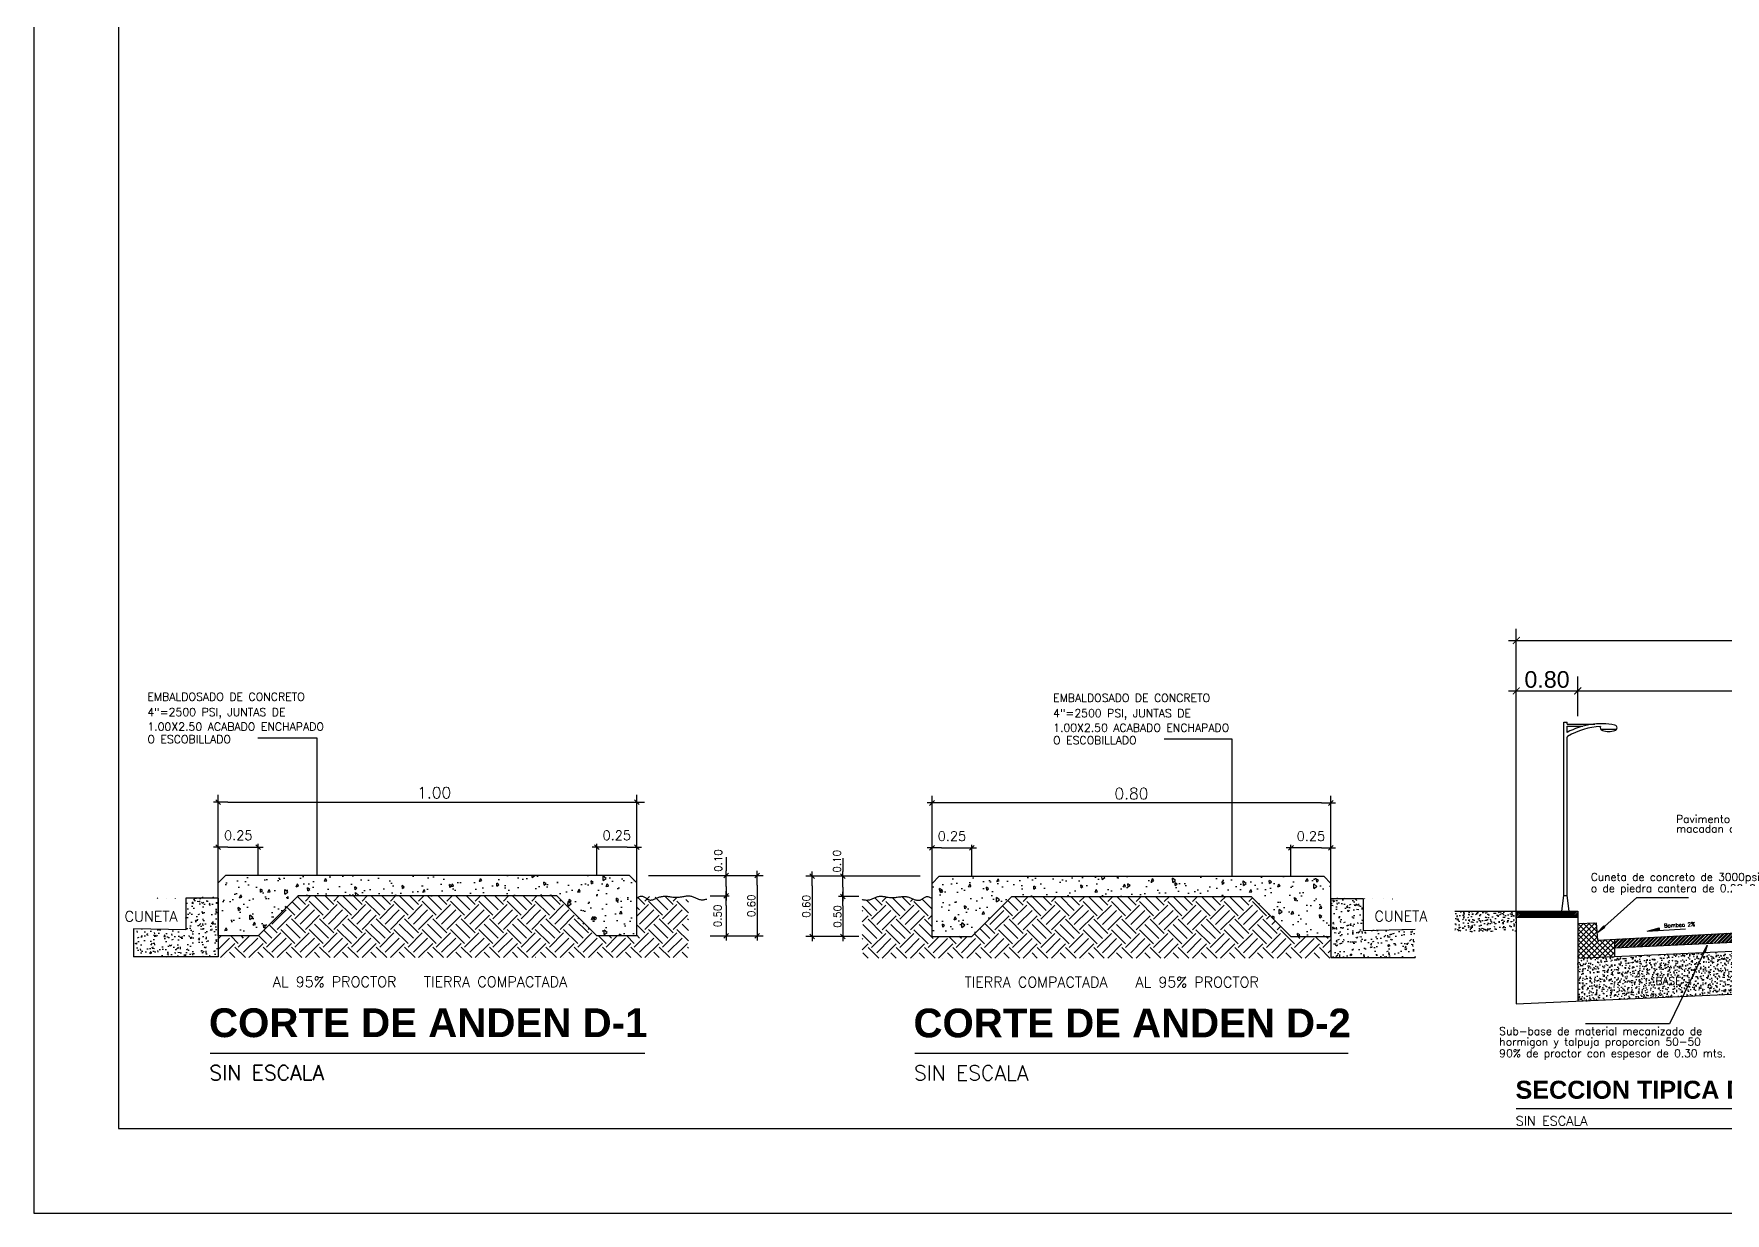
# Model space of a CAD drawing. Header units: millimetres. Extents: x 603733 to 1211550, y 1310999 to 2622648.
# Drawn here: x 604224.8 to 604374.7, y 1311031.8 to 1311136.4 of the extents above; entities that cross this region are included whole.
import ezdxf

# ---------------------------------------------------------------- set-up
doc = ezdxf.new("R2010")
doc.units = ezdxf.units.MM
for name, color, linetype in [('acera', 8, 'Continuous'), ('CAJETIN', 5, 'Continuous'), ('datos y tabla de areas', 170, 'Continuous')]:
    doc.layers.add(name, color=color, linetype=linetype)
doc.styles.add('ARIALTEXT', font='')
doc.styles.add('MINIMO', font='arial.ttf', dxfattribs={"height": 3.6})
doc.styles.add('ROMANS', font='ROMANS', dxfattribs={"height": 0.2})
doc.styles.get("Standard").update_dxf_attribs({"font": 'arial.ttf'})
doc.styles.get('ARIALTEXT').set_extended_font_data('Arial', bold=True)
doc.dimstyles.get("Standard").update_dxf_attribs({"dimtxt": 0.18, "dimasz": 0.18, "dimexe": 0.18, "dimexo": 0.0625, "dimgap": 0.09, "dimtad": 0, "dimtih": 1, "dimtoh": 1, "dimdec": 4, "dimzin": 0, "dimdsep": 46, "dimtxsty": 'Standard', "dimcen": 0.09, "dimadec": 0, "dimazin": 0, "dimtfac": 1, "dimtdec": 4, "dimtofl": 0, "dimtmove": 0, "dimatfit": 3, "dimfxl": 1, "dimtolj": 1, "dimtzin": 0, "dimarcsym": 0})

# ---------------------------------------------------------------- blocks, each defined once
blk = doc.blocks.new('DEPSA')
at = {"color": 8}
blk.add_line((-1, 0), (0.5, 0), dxfattribs=at)
at = {"color": 4}
blk.add_line((-0.25, -0.25), (0.25, 0.25), dxfattribs=at)
blk = doc.blocks.new('_ArchTick')
at = {"color": 0, "linetype": 'ByBlock', "const_width": 0.15}
blk.add_lwpolyline([(-0.5, -0.5), (0.5, 0.5)], dxfattribs=at)
blk = doc.blocks.new('A$C42CB68AE')
at = {"color": 0, "linetype": 'ByBlock'}
for p, q in [((0.102, 9.246), (0.254, 9.246)), ((0.102, 0.759), (0.102, 9.246)), ((0.254, 9.144), (0.254, 9.246)), ((0.254, 9.144), (1.611, 9.144)), ((0.254, 8.738), (0.254, 9.042)), ((0.254, 9.042), (1.028, 9.042)), ((0.254, 0.759), (0.254, 8.502)), ((1.902, 8.89), (2.67, 8.89)), ((0, 0), (0.102, 0.759)), ((0, 0), (0.356, 0)), ((0.102, 0.762), (0.254, 0.762)), ((0.356, 0), (0.254, 0.759))]:
    blk.add_line(p, q, dxfattribs=at)
for centre, radius, start, end in [((1.921, 5.641), 3.517, 79.01502, 118.29006), ((2.565, 8.966), 0.13, 281.30993, 78.69007), ((0.305, 8.502), 0.0508, 120.78099, 180), ((2.049, 5.575), 3.458, 92.56761, 120.78099), ((2.007, 8.966), 0.13, 150.62553, 258.69007), ((2.286, 9.703), 0.916, 250.55996, 289.44004)]:
    blk.add_arc(centre, radius, start, end, dxfattribs=at)

msp = doc.modelspace()

# ---------------------------------------------------------------- hatches: boundary and pattern name
h = msp.add_hatch()
h.set_pattern_fill('AR-CONC', color=6, scale=0.354577, angle=45, style=0)
h.set_pattern_definition([(95, (603584.3883, 1310355.9172), (1.955679, 1.6410095), [0.265933, -2.925264]), (40, (603584.3883, 1310355.9172), (-2.23381, 1.538044), [0.2127465, -2.340211]), (145.4514, (603584.5512, 1310356.054), (-0.2781287, 3.179054), [0.2260083, -2.486092]), (91.1842, (603583.8868, 1310356.4186), (3.090827, 2.260835), [0.3989, -4.387896]), (141.6356, (603584.1444, 1310356.607), (-0.098924, 4.785773), [0.339013, -3.729137]), (36.1842, (603583.887, 1310356.4186), (-0.098927, 4.785773), [0.31912, -3.510317]), (66, (603584.263, 1310356.544), (2.5060526, 0.4871273), [0.265933, -2.925264]), (11, (603584.263, 1310356.544), (-1.208076, 2.428176), [0.2127465, -2.340211]), (116.4514, (603584.4717, 1310356.5846), (1.297979, 2.9153025), [0.2260083, -2.486092]), (82.5, (603584.3883, 1310355.9172), (-0.8041575, 0.8651329), [0, -2.311845, 0, -2.375669, 0, -2.3490756]), (52.5, (603584.3883, 1310355.9172), (-0.3293065, 1.648464), [0, -1.3544859, 0, -2.2586584, 0, -0.895308]), (12.5, (603583.82915, 1310355.3581), (1.3949721, 1.2818711), [0, -0.8864436, 0, -2.765704, 0, -3.6698766]), (2.5, (603583.5784, 1310355.1073), (1.211201, 1.7131757), [0, -1.1523767, 0, -1.8367112, 0, -2.6061443])])
h.paths.add_polyline_path([(604277.611, 1311061.764), (604278.248, 1311061.127), (604278.248, 1311056.417), (604274.702, 1311056.417), (604271.156, 1311059.963), (604248.245, 1311059.963), (604244.7, 1311056.417), (604241.154, 1311056.417), (604241.154, 1311061.127), (604241.791, 1311061.764)])
h = msp.add_hatch()
h.set_pattern_fill('AR-CONC', color=6, scale=0.353547, angle=45, style=0)
h.set_pattern_definition([(95, (603577.4354, 1310357.9088), (1.9499975, 1.636242), [0.2651605, -2.9167656]), (40, (603577.4354, 1310357.9088), (-2.2273206, 1.533576), [0.2121284, -2.3334125]), (145.4514, (603577.5979, 1310358.0452), (-0.2773207, 3.169818), [0.225352, -2.4788694]), (91.1842, (603576.9354, 1310358.4088), (3.0818475, 2.254267), [0.397741, -4.375148]), (141.6356, (603577.1922, 1310358.5967), (-0.098636, 4.77187), [0.338028, -3.718303]), (36.1842, (603576.9354, 1310358.409), (-0.09864, 4.77187), [0.318193, -3.500119]), (66, (603577.3104, 1310358.5338), (2.498772, 0.485712), [0.2651605, -2.9167656]), (11, (603577.3104, 1310358.5338), (-1.204566, 2.421122), [0.2121284, -2.3334125]), (116.4514, (603577.5186, 1310358.5743), (1.294208, 2.906833), [0.225352, -2.4788694]), (82.5, (603577.4354, 1310357.9088), (-0.8018213, 0.8626195), [0, -2.3051287, 0, -2.3687673, 0, -2.3422512]), (52.5, (603577.4354, 1310357.9088), (-0.3283498, 1.643675), [0, -1.3505509, 0, -2.2520966, 0, -0.892707]), (12.5, (603576.8779, 1310357.3513), (1.3909195, 1.2781471), [0, -0.8838684, 0, -2.7576693, 0, -3.659215]), (2.5, (603576.6279, 1310357.1013), (1.2076823, 1.7081987), [0, -1.149029, 0, -1.8313753, 0, -2.598573])])
h.paths.add_polyline_path([(604305.052, 1311061.705), (604304.417, 1311061.07), (604304.417, 1311056.373), (604307.952, 1311056.373), (604311.488, 1311059.909), (604332.701, 1311059.909), (604336.236, 1311056.373), (604339.772, 1311056.373), (604339.772, 1311061.07), (604339.137, 1311061.705)])
at = {"true_color": 0x939598}
h = msp.add_hatch(dxfattribs=at)
h.set_pattern_fill('EARTH', color=252, scale=7.091549, angle=45, style=0)
h.set_pattern_definition([(45, (605103.8527, 1310359.9846), (2e-16, 2.5072412), [1.772887, -1.772887]), (45, (605103.3826, 1310360.4547), (2e-16, 2.5072412), [1.772887, -1.772887]), (45, (605102.9125, 1310360.9248), (2e-16, 2.5072412), [1.772887, -1.772887]), (135, (605102.9125, 1310361.2382), (-2.5072412, 4e-16), [1.772887, -1.772887]), (135, (605103.3826, 1310361.7083), (-2.5072412, 4e-16), [1.772887, -1.772887]), (135, (605103.8527, 1310362.1785), (-2.5072412, 4e-16), [1.772887, -1.772887])])
h.paths.add_polyline_path([(604271.156, 1311059.963), (604274.702, 1311056.417), (604278.248, 1311056.417), (604278.248, 1311059.776), (604276.742, 1311059.85), (604276.856, 1311059.848), (604276.956, 1311059.842), (604277.031, 1311059.837), (604277.12, 1311059.831), (604277.188, 1311059.828), (604277.248, 1311059.824), (604277.304, 1311059.825), (604277.356, 1311059.824), (604277.42, 1311059.814), (604277.452, 1311059.809), (604277.529, 1311059.811), (604277.605, 1311059.809), (604277.711, 1311059.799), (604277.883, 1311059.787), (604278, 1311059.797), (604278.083, 1311059.781), (604278.159, 1311059.788), (604278.226, 1311059.79), (604278.269, 1311059.788), (604278.301, 1311059.845), (604278.434, 1311059.786), (604278.506, 1311059.817), (604278.58, 1311059.846), (604278.654, 1311059.872), (604278.73, 1311059.894), (604278.808, 1311059.911), (604278.887, 1311059.924), (604278.967, 1311059.932), (604279.05, 1311059.936), (604279.135, 1311059.937), (604279.222, 1311059.934), (604279.312, 1311059.927), (604279.404, 1311059.918), (604279.499, 1311059.906), (604279.597, 1311059.893), (604279.697, 1311059.879), (604279.798, 1311059.866), (604279.899, 1311059.854), (604280.002, 1311059.845), (604280.103, 1311059.84), (604280.204, 1311059.84), (604280.304, 1311059.845), (604280.402, 1311059.855), (604280.499, 1311059.869), (604280.593, 1311059.885), (604280.685, 1311059.903), (604280.775, 1311059.92), (604280.861, 1311059.936), (604280.945, 1311059.95), (604281.025, 1311059.96), (604281.103, 1311059.966), (604281.178, 1311059.968), (604281.251, 1311059.966), (604281.323, 1311059.96), (604281.394, 1311059.949), (604281.464, 1311059.932), (604281.534, 1311059.911), (604281.604, 1311059.885), (604281.675, 1311059.855), (604281.745, 1311059.822), (604281.816, 1311059.788), (604281.887, 1311059.755), (604281.957, 1311059.722), (604282.028, 1311059.693), (604282.133, 1311059.656), (604282.272, 1311059.627), (604282.411, 1311059.618), (604282.551, 1311059.628), (604282.659, 1311059.647), (604282.731, 1311059.663), (604282.822, 1311059.687), (604282.822, 1311054.491), (604241.154, 1311054.491), (604241.154, 1311059.768), (604235.118, 1311059.742), (604235.196, 1311059.723), (604235.279, 1311059.71), (604235.361, 1311059.707), (604235.444, 1311059.715), (604235.529, 1311059.733), (604235.611, 1311059.755), (604235.686, 1311059.777), (604235.731, 1311059.79), (604235.778, 1311059.803), (604235.828, 1311059.814), (604235.881, 1311059.823), (604235.938, 1311059.829), (604236, 1311059.832), (604236.069, 1311059.831), (604236.144, 1311059.824), (604236.227, 1311059.813), (604236.316, 1311059.797), (604236.408, 1311059.777), (604236.502, 1311059.756), (604236.595, 1311059.734), (604236.684, 1311059.712), (604236.769, 1311059.691), (604236.846, 1311059.674), (604236.949, 1311059.653), (604237.053, 1311059.641), (604237.138, 1311059.645), (604237.213, 1311059.664), (604237.281, 1311059.695), (604237.356, 1311059.734), (604237.401, 1311059.756), (604237.449, 1311059.777), (604237.501, 1311059.797), (604237.557, 1311059.813), (604237.618, 1311059.824), (604237.684, 1311059.831), (604237.755, 1311059.832), (604237.828, 1311059.829), (604237.904, 1311059.822), (604237.981, 1311059.811), (604238.059, 1311059.798), (604238.136, 1311059.783), (604238.211, 1311059.766), (604238.284, 1311059.749), (604238.353, 1311059.731), (604238.421, 1311059.713), (604238.485, 1311059.695), (604238.545, 1311059.678), (604238.638, 1311059.652), (604238.736, 1311059.627), (604238.822, 1311059.612), (604238.9, 1311059.607), (604238.971, 1311059.616), (604239.037, 1311059.64), (604239.101, 1311059.677), (604239.163, 1311059.718), (604239.202, 1311059.742), (604239.242, 1311059.767), (604239.284, 1311059.79), (604239.329, 1311059.811), (604239.376, 1311059.829), (604239.426, 1311059.845), (604239.478, 1311059.857), (604239.53, 1311059.866), (604239.583, 1311059.873), (604239.635, 1311059.876), (604239.685, 1311059.876), (604239.734, 1311059.874), (604239.781, 1311059.868), (604239.825, 1311059.86), (604239.867, 1311059.85), (604239.907, 1311059.84), (604239.947, 1311059.828), (604240.012, 1311059.809), (604240.082, 1311059.793), (604240.159, 1311059.783), (604240.236, 1311059.781), (604240.313, 1311059.787), (604240.385, 1311059.801), (604240.452, 1311059.82), (604240.516, 1311059.841), (604240.553, 1311059.853), (604240.592, 1311059.865), (604240.632, 1311059.875), (604240.674, 1311059.884), (604240.718, 1311059.891), (604240.765, 1311059.895), (604240.816, 1311059.894), (604240.872, 1311059.887), (604240.932, 1311059.873), (604240.999, 1311059.851), (604241.073, 1311059.819), (604241.154, 1311059.776), (604241.154, 1311056.417), (604244.7, 1311056.417), (604248.245, 1311059.963)])
at = {"true_color": 0x000000}
h = msp.add_hatch(dxfattribs=at)
h.set_pattern_fill('AR-CONC', color=18, scale=0.008405)
h.set_pattern_definition([(50, (349714.5972, 760047.6582), (1.531225492, -0.1339648074), [0.1601114176, -1.761225594]), (355, (349714.5972, 760047.6582), (-0.296213867, 1.6057943484), [0.128089134, -1.408985385]), (100.4514447, (349714.7248, 760047.647), (1.235011621, 1.4718294756), [0.136073767, -1.4968126786]), (46.1842, (349714.5972, 760048.0851), (2.2783648045, -0.3533573084), [0.240167126, -2.641838391]), (96.6355576, (349714.787, 760048.0557), (1.995333987, 2.079566801), [0.204110734, -2.245221046]), (351.18415117, (349714.5972, 760048.0851), (1.995333987, 2.079566801), [0.192133424, -2.1134684595]), (21, (349714.8107, 760047.9784), (1.2742884576, -0.8595184176), [0.1601114176, -1.761225594]), (326, (349714.8107, 760047.9784), (0.5194336153, 1.5480628013), [0.128089134, -1.408980475]), (71.451445, (349714.9169, 760047.9068), (1.79372207, 0.6885443917), [0.136073767, -1.4968100983]), (37.5, (349714.5972, 760047.65817), (0.02595908897, 0.7106680914), [0, -1.3919019239, 0, -1.4303286641, 0, -1.4143175223]), (7.5, (349714.5972, 760047.6582), (0.561605821, 0.8419975776), [0, -0.8155008204, 0, -1.3598796403, 0, -0.5390417727]), (327.5, (349714.1211, 760047.65817), (1.139611675, -0.0481489408), [0, -0.5337047254, 0, -1.6651587433, 0, -2.2095375632]), (317.5, (349713.9076, 760047.6582), (1.2449959697, 0.213704542), [0, -0.693816143, 0, -1.105836191, 0, -1.5690918927])])
h.paths.add_polyline_path([(604233.65, 1311057.058), (604233.65, 1311054.554), (604241.154, 1311054.554), (604241.154, 1311059.776), (604238.28, 1311059.776), (604238.28, 1311056.951)])
at = {"true_color": 0x939598}
h = msp.add_hatch(dxfattribs=at)
h.set_pattern_fill('EARTH', color=252, scale=7.070947, angle=45, style=0)
h.set_pattern_definition([(45, (605092.4855, 1310361.9645), (2e-16, 2.4999573), [1.767737, -1.767737]), (45, (605092.0168, 1310362.4332), (2e-16, 2.4999573), [1.767737, -1.767737]), (45, (605091.548, 1310362.902), (2e-16, 2.4999573), [1.767737, -1.767737]), (135, (605091.548, 1310363.2144), (-2.4999573, 4e-16), [1.767737, -1.767737]), (135, (605092.0168, 1310363.6832), (-2.4999573, 4e-16), [1.767737, -1.767737]), (135, (605092.4855, 1310364.152), (-2.4999573, 4e-16), [1.767737, -1.767737])])
h.paths.add_polyline_path([(604311.488, 1311059.909), (604307.952, 1311056.373), (604304.417, 1311056.373), (604304.417, 1311059.723), (604304.287, 1311059.797), (604304.174, 1311059.846), (604304.074, 1311059.874), (604303.987, 1311059.884), (604303.91, 1311059.879), (604303.843, 1311059.862), (604303.782, 1311059.836), (604303.727, 1311059.805), (604303.675, 1311059.771), (604303.626, 1311059.736), (604303.578, 1311059.701), (604303.503, 1311059.645), (604303.415, 1311059.59), (604303.321, 1311059.553), (604303.214, 1311059.541), (604303.097, 1311059.551), (604302.973, 1311059.58), (604302.874, 1311059.615), (604302.807, 1311059.642), (604302.739, 1311059.671), (604302.67, 1311059.702), (604302.6, 1311059.733), (604302.528, 1311059.763), (604302.455, 1311059.792), (604302.38, 1311059.818), (604302.304, 1311059.84), (604302.227, 1311059.858), (604302.148, 1311059.87), (604302.068, 1311059.879), (604301.986, 1311059.883), (604301.901, 1311059.883), (604301.814, 1311059.88), (604301.725, 1311059.874), (604301.633, 1311059.864), (604301.538, 1311059.853), (604301.44, 1311059.839), (604301.341, 1311059.825), (604301.24, 1311059.812), (604301.139, 1311059.801), (604301.037, 1311059.792), (604300.935, 1311059.787), (604300.835, 1311059.786), (604300.735, 1311059.792), (604300.637, 1311059.802), (604300.541, 1311059.816), (604300.447, 1311059.832), (604300.355, 1311059.849), (604300.266, 1311059.867), (604300.179, 1311059.883), (604300.096, 1311059.896), (604300.016, 1311059.906), (604299.939, 1311059.912), (604299.864, 1311059.915), (604299.791, 1311059.913), (604299.719, 1311059.906), (604299.649, 1311059.895), (604299.579, 1311059.879), (604299.509, 1311059.858), (604299.439, 1311059.832), (604299.369, 1311059.802), (604299.298, 1311059.769), (604299.228, 1311059.735), (604299.157, 1311059.702), (604299.087, 1311059.67), (604299.016, 1311059.64), (604298.911, 1311059.603), (604298.773, 1311059.574), (604298.634, 1311059.566), (604298.495, 1311059.575), (604298.387, 1311059.594), (604298.316, 1311059.61), (604298.225, 1311059.634), (604298.225, 1311054.453), (604339.772, 1311054.453), (604339.772, 1311059.715), (604345.79, 1311059.689), (604345.712, 1311059.67), (604345.63, 1311059.657), (604345.548, 1311059.654), (604345.465, 1311059.663), (604345.38, 1311059.68), (604345.299, 1311059.702), (604345.224, 1311059.724), (604345.178, 1311059.737), (604345.132, 1311059.749), (604345.082, 1311059.761), (604345.029, 1311059.77), (604344.972, 1311059.776), (604344.91, 1311059.779), (604344.842, 1311059.777), (604344.767, 1311059.771), (604344.684, 1311059.76), (604344.595, 1311059.743), (604344.504, 1311059.724), (604344.41, 1311059.703), (604344.318, 1311059.68), (604344.228, 1311059.659), (604344.144, 1311059.638), (604344.067, 1311059.621), (604343.964, 1311059.6), (604343.86, 1311059.588), (604343.776, 1311059.592), (604343.701, 1311059.611), (604343.634, 1311059.642), (604343.559, 1311059.68), (604343.514, 1311059.703), (604343.465, 1311059.724), (604343.414, 1311059.743), (604343.358, 1311059.76), (604343.297, 1311059.771), (604343.231, 1311059.777), (604343.161, 1311059.779), (604343.088, 1311059.775), (604343.012, 1311059.768), (604342.935, 1311059.758), (604342.858, 1311059.745), (604342.781, 1311059.73), (604342.706, 1311059.713), (604342.634, 1311059.696), (604342.564, 1311059.678), (604342.497, 1311059.66), (604342.433, 1311059.642), (604342.373, 1311059.625), (604342.28, 1311059.599), (604342.183, 1311059.575), (604342.096, 1311059.559), (604342.019, 1311059.554), (604341.949, 1311059.564), (604341.882, 1311059.587), (604341.818, 1311059.624), (604341.756, 1311059.665), (604341.718, 1311059.689), (604341.678, 1311059.713), (604341.636, 1311059.737), (604341.592, 1311059.758), (604341.544, 1311059.776), (604341.494, 1311059.791), (604341.443, 1311059.804), (604341.391, 1311059.813), (604341.338, 1311059.819), (604341.286, 1311059.823), (604341.236, 1311059.823), (604341.187, 1311059.82), (604341.141, 1311059.815), (604341.097, 1311059.807), (604341.055, 1311059.797), (604341.014, 1311059.786), (604340.975, 1311059.775), (604340.91, 1311059.756), (604340.841, 1311059.74), (604340.764, 1311059.73), (604340.687, 1311059.728), (604340.61, 1311059.734), (604340.538, 1311059.747), (604340.471, 1311059.767), (604340.408, 1311059.788), (604340.371, 1311059.8), (604340.332, 1311059.811), (604340.292, 1311059.822), (604340.25, 1311059.831), (604340.206, 1311059.838), (604340.159, 1311059.841), (604340.108, 1311059.84), (604340.053, 1311059.834), (604339.993, 1311059.82), (604339.926, 1311059.797), (604339.853, 1311059.765), (604339.772, 1311059.723), (604339.772, 1311056.373), (604336.236, 1311056.373), (604332.701, 1311059.909)])
at = {"true_color": 0x000000}
h = msp.add_hatch(dxfattribs=at)
h.set_pattern_fill('AR-CONC', color=18, scale=0.00838)
h.set_pattern_definition([(50, (350445.1732, 761648.3758), (1.526777058, -0.13357562), [0.1596462705, -1.756108976]), (355, (350445.1732, 761648.3758), (-0.2953533224, 1.601129281), [0.1277170164, -1.4048920763]), (100.4514447, (350445.3004, 761648.3647), (1.2314237315, 1.4675535956), [0.1356784527, -1.492464219]), (46.1842, (350445.1732, 761648.8015), (2.2717458214, -0.352330754), [0.239469406, -2.634163464]), (96.6355576, (350445.3625, 761648.7722), (1.98953725, 2.073525356), [0.203517762, -2.23869835]), (351.18415117, (350445.1732, 761648.8015), (1.98953725, 2.0735253555), [0.191575249, -2.107328524]), (21, (350445.386, 761648.6951), (1.2705864633, -0.8570213909), [0.1596462705, -1.756108976]), (326, (350445.386, 761648.6951), (0.5179245846, 1.5435654524), [0.1277170164, -1.4048871807]), (71.451445, (350445.4919, 761648.6237), (1.788511045, 0.6865440695), [0.1356784527, -1.492461646]), (37.5, (350445.1732, 761648.3758), (0.025883674, 0.70860349664), [0, -1.3878582452, 0, -1.4261733501, 0, -1.410208723]), (7.5, (350445.1732, 761648.3758), (0.5599742739, 0.8395514514), [0, -0.8131316713, 0, -1.3559289911, 0, -0.5374757775]), (327.5, (350444.6985, 761648.3758), (1.13630093637, -0.04800906106), [0, -0.5321542351, 0, -1.6603212135, 0, -2.2031185334]), (317.5, (350444.4856, 761648.3758), (1.2413790743, 0.213083699), [0, -0.6918005056, 0, -1.1026235752, 0, -1.5645334512])])
h.paths.add_polyline_path([(604342.637, 1311056.906), (604342.637, 1311059.723), (604339.772, 1311059.723), (604339.772, 1311054.516), (604347.253, 1311054.516), (604347.253, 1311057.012)])
at = {"true_color": 0x636466}
h = msp.add_hatch(dxfattribs=at)
h.set_pattern_fill('AR-CONC', color=251, scale=0.005435)
h.set_pattern_definition([(50, (238368.0141, 519312.0589), (0.99019563285, -0.0866308509), [0.1035390459, -1.1389295049]), (355, (238368.0141, 519312.0589), (-0.191552243, 1.03841698), [0.0828312367, -0.911146779]), (100.4514447, (238368.0966, 519312.0517), (0.7986433873, 0.9517860868), [0.087994649, -0.9679419428]), (46.1842, (238368.0141, 519312.335), (1.4733472576, -0.2285051192), [0.1553085689, -1.7083942574]), (96.63555761, (238368.1369, 519312.316), (1.2903200805, 1.344790807), [0.1319920276, -1.4519142255]), (351.18415117, (238368.0141, 519312.335), (1.2903200805, 1.3447908069), [0.124246676, -1.3667139489]), (21, (238368.1522, 519312.266), (0.8240424891, -0.5558236771), [0.1035390459, -1.1389295049]), (326, (238368.1522, 519312.266), (0.3359014724, 1.0010837942), [0.0828312367, -0.9111436039]), (71.451445, (238368.2208, 519312.2197), (1.1599439597, 0.4452601222), [0.087994649, -0.9679402742]), (37.5, (238368.01412, 519312.0589), (0.0167869309, 0.45956682683), [0, -0.90009943904, 0, -0.92494881006, 0, -0.91459490547]), (7.5, (238368.0141, 519312.0589), (0.36317291883, 0.54449349788), [0, -0.5273588738, 0, -0.87939162986, 0, -0.34858145454]), (327.5, (238367.70626, 519312.0589), (0.73695122608, -0.03113641403), [0, -0.345130153, 0, -1.07680607738, 0, -1.42883883345]), (317.5, (238367.5682, 519312.0589), (0.80509995333, 0.13819604316), [0, -0.4486691989, 0, -0.71510967703, 0, -1.01468264984])])
h.paths.add_polyline_path([(604356.21, 1311058.613), (604350.769, 1311058.613), (604350.769, 1311056.822), (604356.21, 1311056.822)])
at = {"layer": 'acera'}
h = msp.add_hatch(dxfattribs=at)
h.set_pattern_fill('ANSI31', color=8, scale=0.818185, style=0)
h.set_pattern_definition([(45, (337029.54587, 800237.74069), (-0.0723180514, 0.0723180514), [])])
h.paths.add_polyline_path([(604356.21, 1311058.613), (604361.651, 1311058.613), (604361.651, 1311058.049), (604356.21, 1311058.049)])
for points in [[(604364.063, 1311057.19), (604363.961, 1311057.304), (604363.447, 1311056.742)], [(604368.874, 1311057.119), (604367.794, 1311056.829), (604368.874, 1311056.898)], [(604372.767, 1311054.933), (604372.908, 1311054.872), (604373.137, 1311055.598)]]:
    msp.add_hatch(color=7, dxfattribs=at).paths.add_polyline_path(points)
h = msp.add_hatch(dxfattribs=at)
h.set_pattern_fill('ANSI32', color=8, scale=0.613639, style=0)
h.set_pattern_definition([(45, (337024.10495, 800237.7407), (-0.16271561565, 0.16271561565), []), (45, (337024.21342, 800237.7407), (-0.16271561565, 0.16271561565), [])])
h.paths.add_polyline_path([(604364.916, 1311056.118), (604364.916, 1311055.354), (604377.974, 1311055.994), (604377.974, 1311056.81)])
at = {"layer": 'acera', "true_color": 0xe3e3e3}
h = msp.add_hatch(dxfattribs=at)
h.set_pattern_fill('AR-CONC', color=254, scale=0.122728, style=0)
h.set_pattern_definition([(50, (337024.10495, 800237.7407), (0.8802776633, -0.0770143165), [0.0920458522, -1.012504374]), (355, (337024.1049, 800237.7407), (-0.1702864633, 0.9231488794), [0.0736366817, -0.8100034992]), (100.4514, (337024.1783, 800237.7343), (0.7099918538, 0.8461340024), [0.0782269348, -0.8604963094]), (46.1842, (337024.1049, 800237.9861), (1.3098014908, -0.2031378497), [0.1380687783, -1.518756561]), (96.6356, (337024.2141, 800237.9692), (1.1470910032, 1.1955134607), [0.1173404058, -1.290744258]), (351.1842, (337024.105, 800237.9861), (1.14709007, 1.1955143567), [0.1104550226, -1.2150052488]), (21, (337024.2277, 800237.9248), (0.7325709105, -0.4941253186), [0.0920458522, -1.012504374]), (326, (337024.2277, 800237.9248), (0.298615561, 0.8899607181), [0.0736366817, -0.8100034992]), (71.4514, (337024.2887, 800237.8836), (1.0311867716, 0.3958345923), [0.0782269348, -0.8604963094]), (37.5, (337024.10495, 800237.7407), (0.01492352327, 0.40855331284), [0, -0.800185275, 0, -0.8222762795, 0, -0.8130716943]), (7.5, (337024.10495, 800237.7407), (0.32285946344, 0.48405282842), [0, -0.46882020713, 0, -0.78177610455, 0, -0.30988770235]), (327.5, (337023.83126, 800237.7407), (0.65514854737, -0.02768109853), [0, -0.3068195073, 0, -0.9572768627, 0, -1.27023276015]), (317.5, (337023.70853, 800237.7407), (0.7157315725, 0.1228566454), [0, -0.39886535947, 0, -0.6357300191, 0, -0.9020493514])])
h.paths.add_polyline_path([(604361.651, 1311054.442), (604361.651, 1311050.632), (604377.974, 1311051.367), (604377.974, 1311055.177)])

# ---------------------------------------------------------------- linework, layer by layer
at = {"color": 8}
for p, q in [((604241.154, 1311061.127), (604241.154, 1311068.927)), ((604241.994, 1311068.282), (604278.934, 1311068.282)), ((604278.248, 1311061.127), (604278.248, 1311068.927)), ((604304.417, 1311061.07), (604304.417, 1311068.848)), ((604338.934, 1311068.204), (604305.255, 1311068.204)), ((604339.772, 1311061.07), (604339.772, 1311068.848)), ((604241.154, 1311061.127), (604241.154, 1311067.384)), ((604278.248, 1311061.127), (604278.248, 1311067.384)), ((604304.417, 1311061.07), (604304.417, 1311067.309)), ((604339.772, 1311061.07), (604339.772, 1311067.309)), ((604244.7, 1311061.764), (604244.7, 1311064.574)), ((604274.702, 1311061.764), (604274.702, 1311064.574)), ((604307.952, 1311061.705), (604307.952, 1311064.507)), ((604336.236, 1311061.705), (604336.236, 1311064.507)), ((604241.994, 1311064.289), (604243.859, 1311064.289)), ((604277.407, 1311064.289), (604275.542, 1311064.289)), ((604286.179, 1311063.387), (604286.179, 1311062.181)), ((604296.508, 1311063.323), (604296.508, 1311062.121)), ((604305.255, 1311064.223), (604307.114, 1311064.223)), ((604338.934, 1311064.223), (604337.074, 1311064.223)), ((604279.287, 1311061.764), (604289.121, 1311061.764)), ((604279.287, 1311061.764), (604289.464, 1311061.764)), ((604303.38, 1311061.705), (604293.233, 1311061.705)), ((604303.38, 1311061.705), (604293.575, 1311061.705)), ((604284.75, 1311059.963), (604286.44, 1311059.963)), ((604286.179, 1311060.803), (604286.179, 1311060.923)), ((604288.909, 1311060.923), (604288.909, 1311057.257)), ((604293.787, 1311060.867), (604293.787, 1311057.211)), ((604296.508, 1311060.747), (604296.508, 1311060.867)), ((604286.179, 1311059.122), (604286.179, 1311057.257)), ((604297.933, 1311059.909), (604296.132, 1311059.909)), ((604296.509, 1311059.071), (604296.509, 1311057.211)), ((604284.75, 1311056.417), (604289.464, 1311056.417)), ((604284.75, 1311056.417), (604289.121, 1311056.417)), ((604297.933, 1311056.373), (604293.233, 1311056.373)), ((604297.933, 1311056.373), (604293.576, 1311056.373))]:
    msp.add_line(p, q, dxfattribs=at)
at = {"color": 7}
for p, q in [((604241.791, 1311061.764), (604241.154, 1311061.127)), ((604277.611, 1311061.764), (604241.791, 1311061.764)), ((604277.611, 1311061.764), (604278.248, 1311061.127)), ((604305.052, 1311061.705), (604304.417, 1311061.07)), ((604305.052, 1311061.705), (604339.137, 1311061.705)), ((604339.137, 1311061.705), (604339.772, 1311061.07)), ((604241.154, 1311059.776), (604241.154, 1311061.127)), ((604278.248, 1311059.776), (604278.248, 1311061.127)), ((604304.417, 1311059.723), (604304.417, 1311061.07)), ((604339.772, 1311059.723), (604339.772, 1311061.07))]:
    msp.add_line(p, q, dxfattribs=at)
at = {"color": 3}
for p, q in [((604248.245, 1311059.963), (604244.7, 1311056.417)), ((604271.156, 1311059.963), (604248.245, 1311059.963)), ((604271.156, 1311059.963), (604274.702, 1311056.417)), ((604241.154, 1311056.417), (604241.154, 1311059.776)), ((604278.248, 1311056.417), (604278.248, 1311059.776)), ((604304.417, 1311056.373), (604304.417, 1311059.723)), ((604311.488, 1311059.909), (604307.952, 1311056.373)), ((604311.488, 1311059.909), (604332.701, 1311059.909)), ((604332.701, 1311059.909), (604336.236, 1311056.373)), ((604339.772, 1311056.373), (604339.772, 1311059.723)), ((604244.7, 1311056.417), (604241.154, 1311056.417)), ((604278.248, 1311056.417), (604274.702, 1311056.417)), ((604304.417, 1311056.373), (604307.952, 1311056.373)), ((604336.236, 1311056.373), (604339.772, 1311056.373))]:
    msp.add_line(p, q, dxfattribs=at)
for p, q in [((604241.154, 1311059.776), (604238.28, 1311059.776)), ((604238.28, 1311059.776), (604238.28, 1311056.951)), ((604241.154, 1311059.776), (604241.154, 1311054.554)), ((604339.772, 1311059.723), (604342.637, 1311059.723)), ((604339.772, 1311059.723), (604339.772, 1311054.516)), ((604342.637, 1311059.723), (604342.637, 1311056.906)), ((604238.28, 1311056.951), (604233.65, 1311057.058)), ((604233.65, 1311057.058), (604233.65, 1311054.554)), ((604342.637, 1311056.906), (604347.253, 1311057.012)), ((604356.21, 1311058.049), (604356.21, 1311050.388)), ((604241.154, 1311054.554), (604233.65, 1311054.554)), ((604339.772, 1311054.516), (604347.253, 1311054.516))]:
    msp.add_line(p, q)
at = {"color": 1}
for p, q in [((604240.44, 1311046.029), (604278.962, 1311046.029)), ((604302.889, 1311046.016), (604341.299, 1311046.016)), ((604356.21, 1311041.097), (604385.799, 1311041.097))]:
    msp.add_line(p, q, dxfattribs=at)
msp.add_lwpolyline([(604224.805, 1311031.828), (604645.305, 1311031.828), (604645.305, 1311328.828), (604224.805, 1311328.828)], close=True)
at = {"color": 4}
for points in [[(604278.248, 1311059.776), (604278.378, 1311059.85), (604278.492, 1311059.9), (604278.592, 1311059.928), (604278.679, 1311059.938), (604278.756, 1311059.933), (604278.824, 1311059.916), (604278.885, 1311059.89), (604278.94, 1311059.858), (604278.992, 1311059.824), (604279.041, 1311059.789), (604279.089, 1311059.754), (604279.135, 1311059.72), (604279.18, 1311059.688), (604279.226, 1311059.659), (604279.274, 1311059.634), (604279.323, 1311059.615), (604279.374, 1311059.603), (604279.428, 1311059.596), (604279.485, 1311059.596), (604279.543, 1311059.601), (604279.604, 1311059.611), (604279.666, 1311059.626), (604279.73, 1311059.645), (604279.795, 1311059.668), (604279.862, 1311059.695), (604279.93, 1311059.724), (604280, 1311059.755), (604280.07, 1311059.786), (604280.142, 1311059.817), (604280.216, 1311059.846), (604280.29, 1311059.872), (604280.367, 1311059.894), (604280.444, 1311059.911), (604280.523, 1311059.924), (604280.604, 1311059.932), (604280.686, 1311059.936), (604280.771, 1311059.937), (604280.858, 1311059.934), (604280.948, 1311059.927), (604281.04, 1311059.918), (604281.135, 1311059.906), (604281.233, 1311059.893), (604281.333, 1311059.879), (604281.434, 1311059.866), (604281.536, 1311059.854), (604281.638, 1311059.845), (604281.739, 1311059.84), (604281.841, 1311059.84), (604281.94, 1311059.845), (604282.039, 1311059.855), (604282.135, 1311059.869), (604282.229, 1311059.885), (604282.321, 1311059.903), (604282.411, 1311059.92), (604282.498, 1311059.936), (604282.581, 1311059.95), (604282.662, 1311059.96), (604282.739, 1311059.966), (604282.814, 1311059.968), (604282.887, 1311059.966), (604282.959, 1311059.96), (604283.03, 1311059.949), (604283.1, 1311059.932), (604283.17, 1311059.911), (604283.24, 1311059.885), (604283.311, 1311059.855), (604283.381, 1311059.822), (604283.452, 1311059.788), (604283.523, 1311059.755), (604283.594, 1311059.722), (604283.664, 1311059.693), (604283.734, 1311059.668), (604283.804, 1311059.648), (604283.874, 1311059.634), (604283.944, 1311059.625), (604284.013, 1311059.621), (604284.083, 1311059.621), (604284.153, 1311059.626), (604284.224, 1311059.634), (604284.295, 1311059.647), (604284.367, 1311059.663), (604284.439, 1311059.682), (604284.458, 1311059.687)], [(604304.417, 1311059.723), (604304.287, 1311059.797), (604304.174, 1311059.846), (604304.074, 1311059.874), (604303.987, 1311059.884), (604303.91, 1311059.879), (604303.843, 1311059.862), (604303.782, 1311059.836), (604303.727, 1311059.805), (604303.675, 1311059.771), (604303.626, 1311059.736), (604303.578, 1311059.701), (604303.532, 1311059.667), (604303.487, 1311059.635), (604303.441, 1311059.606), (604303.394, 1311059.582), (604303.345, 1311059.563), (604303.294, 1311059.55), (604303.24, 1311059.544), (604303.184, 1311059.543), (604303.125, 1311059.548), (604303.065, 1311059.558), (604303.003, 1311059.573), (604302.939, 1311059.592), (604302.874, 1311059.615), (604302.807, 1311059.642), (604302.739, 1311059.671), (604302.67, 1311059.702), (604302.6, 1311059.733), (604302.528, 1311059.763), (604302.455, 1311059.792), (604302.38, 1311059.818), (604302.304, 1311059.84), (604302.227, 1311059.858), (604302.148, 1311059.87), (604302.068, 1311059.879), (604301.986, 1311059.883), (604301.901, 1311059.883), (604301.814, 1311059.88), (604301.725, 1311059.874), (604301.633, 1311059.864), (604301.538, 1311059.853), (604301.44, 1311059.839), (604301.341, 1311059.825), (604301.24, 1311059.812), (604301.139, 1311059.801), (604301.037, 1311059.792), (604300.935, 1311059.787), (604300.835, 1311059.786), (604300.735, 1311059.792), (604300.637, 1311059.802), (604300.541, 1311059.816), (604300.447, 1311059.832), (604300.355, 1311059.849), (604300.266, 1311059.867), (604300.179, 1311059.883), (604300.096, 1311059.896), (604300.016, 1311059.906), (604299.939, 1311059.912), (604299.864, 1311059.915), (604299.791, 1311059.913), (604299.719, 1311059.906), (604299.649, 1311059.895), (604299.579, 1311059.879), (604299.509, 1311059.858), (604299.439, 1311059.832), (604299.369, 1311059.802), (604299.298, 1311059.769), (604299.228, 1311059.735), (604299.157, 1311059.702), (604299.087, 1311059.67), (604299.016, 1311059.64), (604298.946, 1311059.615), (604298.877, 1311059.596), (604298.807, 1311059.581), (604298.738, 1311059.572), (604298.668, 1311059.568), (604298.598, 1311059.568), (604298.529, 1311059.573), (604298.458, 1311059.582), (604298.387, 1311059.594), (604298.316, 1311059.61), (604298.243, 1311059.629), (604298.225, 1311059.634)]]:
    msp.add_lwpolyline(points, dxfattribs=at)
at = {"layer": 'acera', "color": 7}
for p, q in [((604364.012, 1311057.247), (604366.898, 1311059.824)), ((604366.898, 1311059.824), (604371.476, 1311059.824)), ((604361.651, 1311058.049), (604356.21, 1311058.049)), ((604363.447, 1311056.742), (604363.961, 1311057.304)), ((604363.447, 1311056.742), (604364.063, 1311057.19)), ((604363.961, 1311057.304), (604364.063, 1311057.19)), ((604367.794, 1311056.829), (604368.874, 1311057.119)), ((604367.794, 1311056.829), (604371.207, 1311057.045)), ((604368.874, 1311057.119), (604368.874, 1311056.898)), ((604364.916, 1311055.354), (604377.974, 1311055.994)), ((604373.137, 1311055.598), (604372.767, 1311054.933)), ((604373.137, 1311055.598), (604372.908, 1311054.872)), ((604361.651, 1311054.442), (604361.651, 1311050.632)), ((604372.837, 1311054.902), (604369.792, 1311048.624)), ((604369.792, 1311048.624), (604362.329, 1311048.624))]:
    msp.add_line(p, q, dxfattribs=at)
msp.add_lwpolyline([(604356.21, 1311058.613), (604361.651, 1311058.613), (604361.651, 1311058.049), (604356.21, 1311058.049)], close=True, dxfattribs=at)
at = {"layer": 'CAJETIN'}
msp.add_lwpolyline([(604232.305, 1311039.328), (604637.805, 1311039.328), (604637.805, 1311321.328), (604232.305, 1311321.328)], close=True, dxfattribs=at)
at = {"layer": 'datos y tabla de areas'}
for p, q in [((604355.53, 1311082.609), (604400.435, 1311082.609)), ((604356.21, 1311058.634), (604356.21, 1311083.652)), ((604355.53, 1311078.142), (604361.651, 1311078.142)), ((604361.651, 1311075.9), (604361.651, 1311079.426)), ((604361.651, 1311078.142), (604394.297, 1311078.142))]:
    msp.add_line(p, q, dxfattribs=at)
at = {"layer": 'datos y tabla de areas', "color": 0}
for p, q in [((604350.769, 1311058.613), (604361.651, 1311058.613)), ((604361.651, 1311058.613), (604361.651, 1311058.049)), ((604361.651, 1311058.613), (604361.651, 1311054.442)), ((604361.651, 1311057.525), (604363.284, 1311057.574)), ((604361.651, 1311056.033), (604363.19, 1311057.571)), ((604361.651, 1311056.514), (604362.694, 1311057.556)), ((604361.651, 1311056.995), (604362.198, 1311057.542)), ((604361.651, 1311057.475), (604361.703, 1311057.527)), ((604361.651, 1311055.552), (604363.312, 1311057.212)), ((604364.154, 1311054.555), (604361.651, 1311057.058)), ((604364.614, 1311054.576), (604361.664, 1311057.526)), ((604363.383, 1311056.288), (604362.131, 1311057.54)), ((604363.343, 1311056.809), (604362.598, 1311057.554)), ((604363.302, 1311057.33), (604363.065, 1311057.568)), ((604363.284, 1311057.574), (604363.402, 1311056.038)), ((604361.651, 1311055.071), (604363.346, 1311056.765)), ((604363.694, 1311054.534), (604361.651, 1311056.577)), ((604361.651, 1311054.59), (604363.38, 1311056.319)), ((604363.233, 1311054.514), (604361.651, 1311056.096)), ((604362.773, 1311054.493), (604361.651, 1311055.615)), ((604362.001, 1311054.458), (604363.59, 1311056.048)), ((604362.504, 1311054.481), (604364.098, 1311056.075)), ((604363.008, 1311054.504), (604364.606, 1311056.102)), ((604363.402, 1311056.038), (604377.974, 1311056.81)), ((604363.511, 1311054.526), (604364.916, 1311055.931)), ((604364.916, 1311054.755), (604363.621, 1311056.049)), ((604364.916, 1311055.236), (604364.078, 1311056.074)), ((604364.916, 1311055.717), (604364.535, 1311056.098)), ((604364.916, 1311056.118), (604364.916, 1311054.589)), ((604361.651, 1311054.442), (604377.974, 1311055.177)), ((604362.313, 1311054.472), (604361.651, 1311055.134)), ((604361.853, 1311054.452), (604361.651, 1311054.653)), ((604364.015, 1311054.549), (604364.916, 1311055.45)), ((604364.518, 1311054.572), (604364.916, 1311054.969)), ((604356.21, 1311050.388), (604377.974, 1311051.367))]:
    msp.add_line(p, q, dxfattribs=at)

# ---------------------------------------------------------------- block references
at = {"color": 8}
for p, xscale, yscale, zscale in [((604241.154, 1311068.282), -0.8404798825350889, 0.8404798825350889, 0.8404798825350889), ((604339.772, 1311068.204), 0.8380381655301982, 0.8380381655301982, 0.8380381655301982), ((604241.154, 1311064.289), -0.8404798825350889, 0.8404798825350889, 0.8404798825350889), ((604274.702, 1311064.289), -0.8404798825350889, 0.8404798825350889, 0.8404798825350889), ((604307.952, 1311064.223), 0.8380381655301982, 0.8380381655301982, 0.8380381655301982), ((604339.772, 1311064.223), 0.8380381655301982, 0.8380381655301982, 0.8380381655301982)]:
    msp.add_blockref('DEPSA', p, dxfattribs=dict(at, xscale=xscale, yscale=yscale, zscale=zscale))
for p, xscale, yscale, zscale, rotation in [((604278.248, 1311068.282), -0.8404798825350889, 0.8404798825350889, 0.8404798825350889, 180), ((604304.417, 1311068.204), 0.8380381655301982, 0.8380381655301982, 0.8380381655301982, 180), ((604278.248, 1311064.289), -0.8404798825350889, 0.8404798825350889, 0.8404798825350889, 180), ((604304.417, 1311064.223), 0.8380381655301982, 0.8380381655301982, 0.8380381655301982, 180), ((604286.179, 1311061.764), -0.8404798825350889, 0.8404798825350889, 0.8404798825350889, 270), ((604288.909, 1311061.764), -0.8404798825350889, 0.8404798825350889, 0.8404798825350889, 270), ((604293.787, 1311061.705), 0.8380381655301982, 0.8380381655301982, 0.8380381655301982, 90), ((604296.508, 1311061.705), 0.8380381655301982, 0.8380381655301982, 0.8380381655301982, 90), ((604286.179, 1311059.963), -0.8404798825350889, 0.8404798825350889, 0.8404798825350889, 90), ((604286.179, 1311059.963), -0.8404798825350889, 0.8404798825350889, 0.8404798825350889, 270), ((604296.509, 1311059.909), 0.8380381655301982, 0.8380381655301982, 0.8380381655301982, 90), ((604296.508, 1311059.909), 0.8380381655301982, 0.8380381655301982, 0.8380381655301982, 270), ((604286.179, 1311056.417), -0.8404798825350889, 0.8404798825350889, 0.8404798825350889, 90), ((604288.909, 1311056.417), -0.8404798825350889, 0.8404798825350889, 0.8404798825350889, 90), ((604293.787, 1311056.373), 0.8380381655301982, 0.8380381655301982, 0.8380381655301982, 270), ((604296.509, 1311056.373), 0.8380381655301982, 0.8380381655301982, 0.8380381655301982, 270)]:
    msp.add_blockref('DEPSA', p, dxfattribs=dict(at, xscale=xscale, yscale=yscale, zscale=zscale, rotation=rotation))
at = {"rotation": 180}
for p, xscale, yscale, zscale in [((604244.7, 1311064.289), -0.8404798825350889, 0.8404798825350889, 0.8404798825350889), ((604336.236, 1311064.223), 0.8380381655301982, 0.8380381655301982, 0.8380381655301982)]:
    msp.add_blockref('DEPSA', p, dxfattribs=dict(at, xscale=xscale, yscale=yscale, zscale=zscale))
at = {"layer": 'datos y tabla de areas', "xscale": 0.6136390145690037, "yscale": 0.6136390145690037, "zscale": 0.6136390145690037, "rotation": 180}
for p in [(604356.21, 1311082.609), (604356.21, 1311078.142), (604361.651, 1311078.142)]:
    msp.add_blockref('_ArchTick', p, dxfattribs=at)
at = {"layer": 'datos y tabla de areas', "xscale": 0.6136390145690037, "yscale": 0.6136390145690037, "zscale": 0.6136390145690037}
for p in [(604356.21, 1311078.142), (604361.651, 1311078.142)]:
    msp.add_blockref('_ArchTick', p, dxfattribs=at)
at = {"layer": 'datos y tabla de areas', "color": 0, "xscale": 1.813874425490154, "yscale": 1.813874425490154, "zscale": 7.255495823569266}
msp.add_blockref('A$C42CB68AE', (604360.249, 1311058.613), dxfattribs=at)

# ---------------------------------------------------------------- texts
at = {"style": 'ROMANS'}
for s, height, p in [('EMBALDOSADO DE CONCRETO', 0.70915, (604234.867, 1311077.273)), ('4"=2500 PSI, JUNTAS DE', 0.70915, (604234.867, 1311075.913)), ('4"=2500 PSI, JUNTAS DE', 0.70709, (604315.154, 1311075.813)), ('EMBALDOSADO DE CONCRETO', 0.70709, (604315.154, 1311077.169)), ('1.00X2.50 ACABADO ENCHAPADO', 0.70915, (604234.867, 1311074.619)), ('1.00X2.50 ACABADO ENCHAPADO', 0.70709, (604315.154, 1311074.523)), ('O ESCOBILLADO', 0.70915, (604234.867, 1311073.506)), ('O ESCOBILLADO', 0.70709, (604315.154, 1311073.413)), ('Pavimento de adoquin de 3000psi', 0.69034, (604370.379, 1311066.437)), ('macadan o enchape de piedra. ', 0.69034, (604370.379, 1311065.576)), ('Cuneta de concreto de 3000psi', 0.69034, (604362.81, 1311061.301)), ('o de piedra cantera de 0.20x0.40x0.60 mts. ', 0.69034, (604362.81, 1311060.299)), ('CUNETA', 0.93, (604232.849, 1311057.689)), ('CUNETA', 0.9273, (604343.638, 1311057.706)), ('AL 95% PROCTOR', 0.93003, (604245.987, 1311051.881)), ('TIERRA COMPACTADA', 0.93003, (604259.369, 1311051.881)), ('TIERRA COMPACTADA', 0.92733, (604307.303, 1311051.85)), ('AL 95% PROCTOR', 0.92733, (604322.456, 1311051.85)), ('Sub-base de material mecanizado de ', 0.69034, (604354.703, 1311047.627)), ('hormigon y talpuja proporcion 50-50', 0.69034, (604354.703, 1311046.685)), ('90%%% de proctor con espesor de 0.30 mts.', 0.69034, (604354.703, 1311045.668))]:
    msp.add_text(s, height=height, dxfattribs=at).set_placement(p)
msp.add_text('Bombeo 2%%%', height=0.34517, rotation=3.05891, dxfattribs=at).set_placement((604369.308, 1311057.146))
at = {"color": 7, "style": 'ROMANS'}
msp.add_text('BASE', height=0.6903, dxfattribs=at).set_placement((604368.534, 1311052.07))
at = {"color": 1, "style": 'ROMANS'}
for height, p in [(1.3269, (604240.359, 1311043.614)), (1.323, (604302.809, 1311043.608)), (0.828, (604356.16, 1311039.59))]:
    msp.add_text('SIN ESCALA', height=height, dxfattribs=at).set_placement(p)
at = {"attachment_point": 5, "style": 'ROMANS'}
for s, insert, char_height in [('\\A1;1.00', (604260.291, 1311069.115), 1.0086), ('\\A1;0.80', (604322.094, 1311069.035), 1.0056), ('\\A1;0.25', (604242.927, 1311065.336), 0.8405), ('\\A1;0.25', (604276.475, 1311065.336), 0.8405), ('\\A1;0.25', (604306.185, 1311065.267), 0.838), ('\\A1;0.25', (604338.004, 1311065.267), 0.838)]:
    msp.add_mtext(s, dxfattribs=dict(at, insert=insert, char_height=char_height))
at = {"attachment_point": 5, "rotation": 90, "style": 'ROMANS'}
for s, insert, char_height in [('\\A1;0.10', (604285.467, 1311063.097), 0.6724), ('\\A1;0.10', (604295.994, 1311063.034), 0.6704), ('\\A1;0.60', (604288.401, 1311059.09), 0.6724), ('\\A1;0.60', (604293.273, 1311059.039), 0.6704), ('\\A1;0.50', (604285.419, 1311058.19), 0.6724), ('\\A1;0.50', (604296.042, 1311058.141), 0.6704)]:
    msp.add_mtext(s, dxfattribs=dict(at, insert=insert, char_height=char_height))
at = {"color": 3, "attachment_point": 1, "style": 'ARIALTEXT'}
for s, insert, char_height in [('CORTE DE ANDEN D-1', (604240.328, 1311049.995), 2.55551), ('CORTE DE ANDEN D-2', (604302.778, 1311049.97), 2.54809), ('SECCION TIPICA DE CALLE', (604356.141, 1311043.572), 1.59469)]:
    msp.add_mtext(s, dxfattribs=dict(at, insert=insert, char_height=char_height))
at = {"layer": 'datos y tabla de areas', "color": 7, "insert": (604358.931, 1311079.148), "char_height": 1.4727, "attachment_point": 5, "style": 'MINIMO'}
msp.add_mtext('\\A1;0.80', dxfattribs=at)

# ---------------------------------------------------------------- leaders
at = {"color": 8}
for points in [[(604249.917, 1311061.816), (604249.917, 1311073.963), (604244.664, 1311073.963)], [(604331.034, 1311061.757), (604331.034, 1311073.868), (604324.992, 1311073.868)]]:
    msp.add_leader(points, dimstyle='Standard', dxfattribs=at)

doc.saveas('drawing.dxf')
